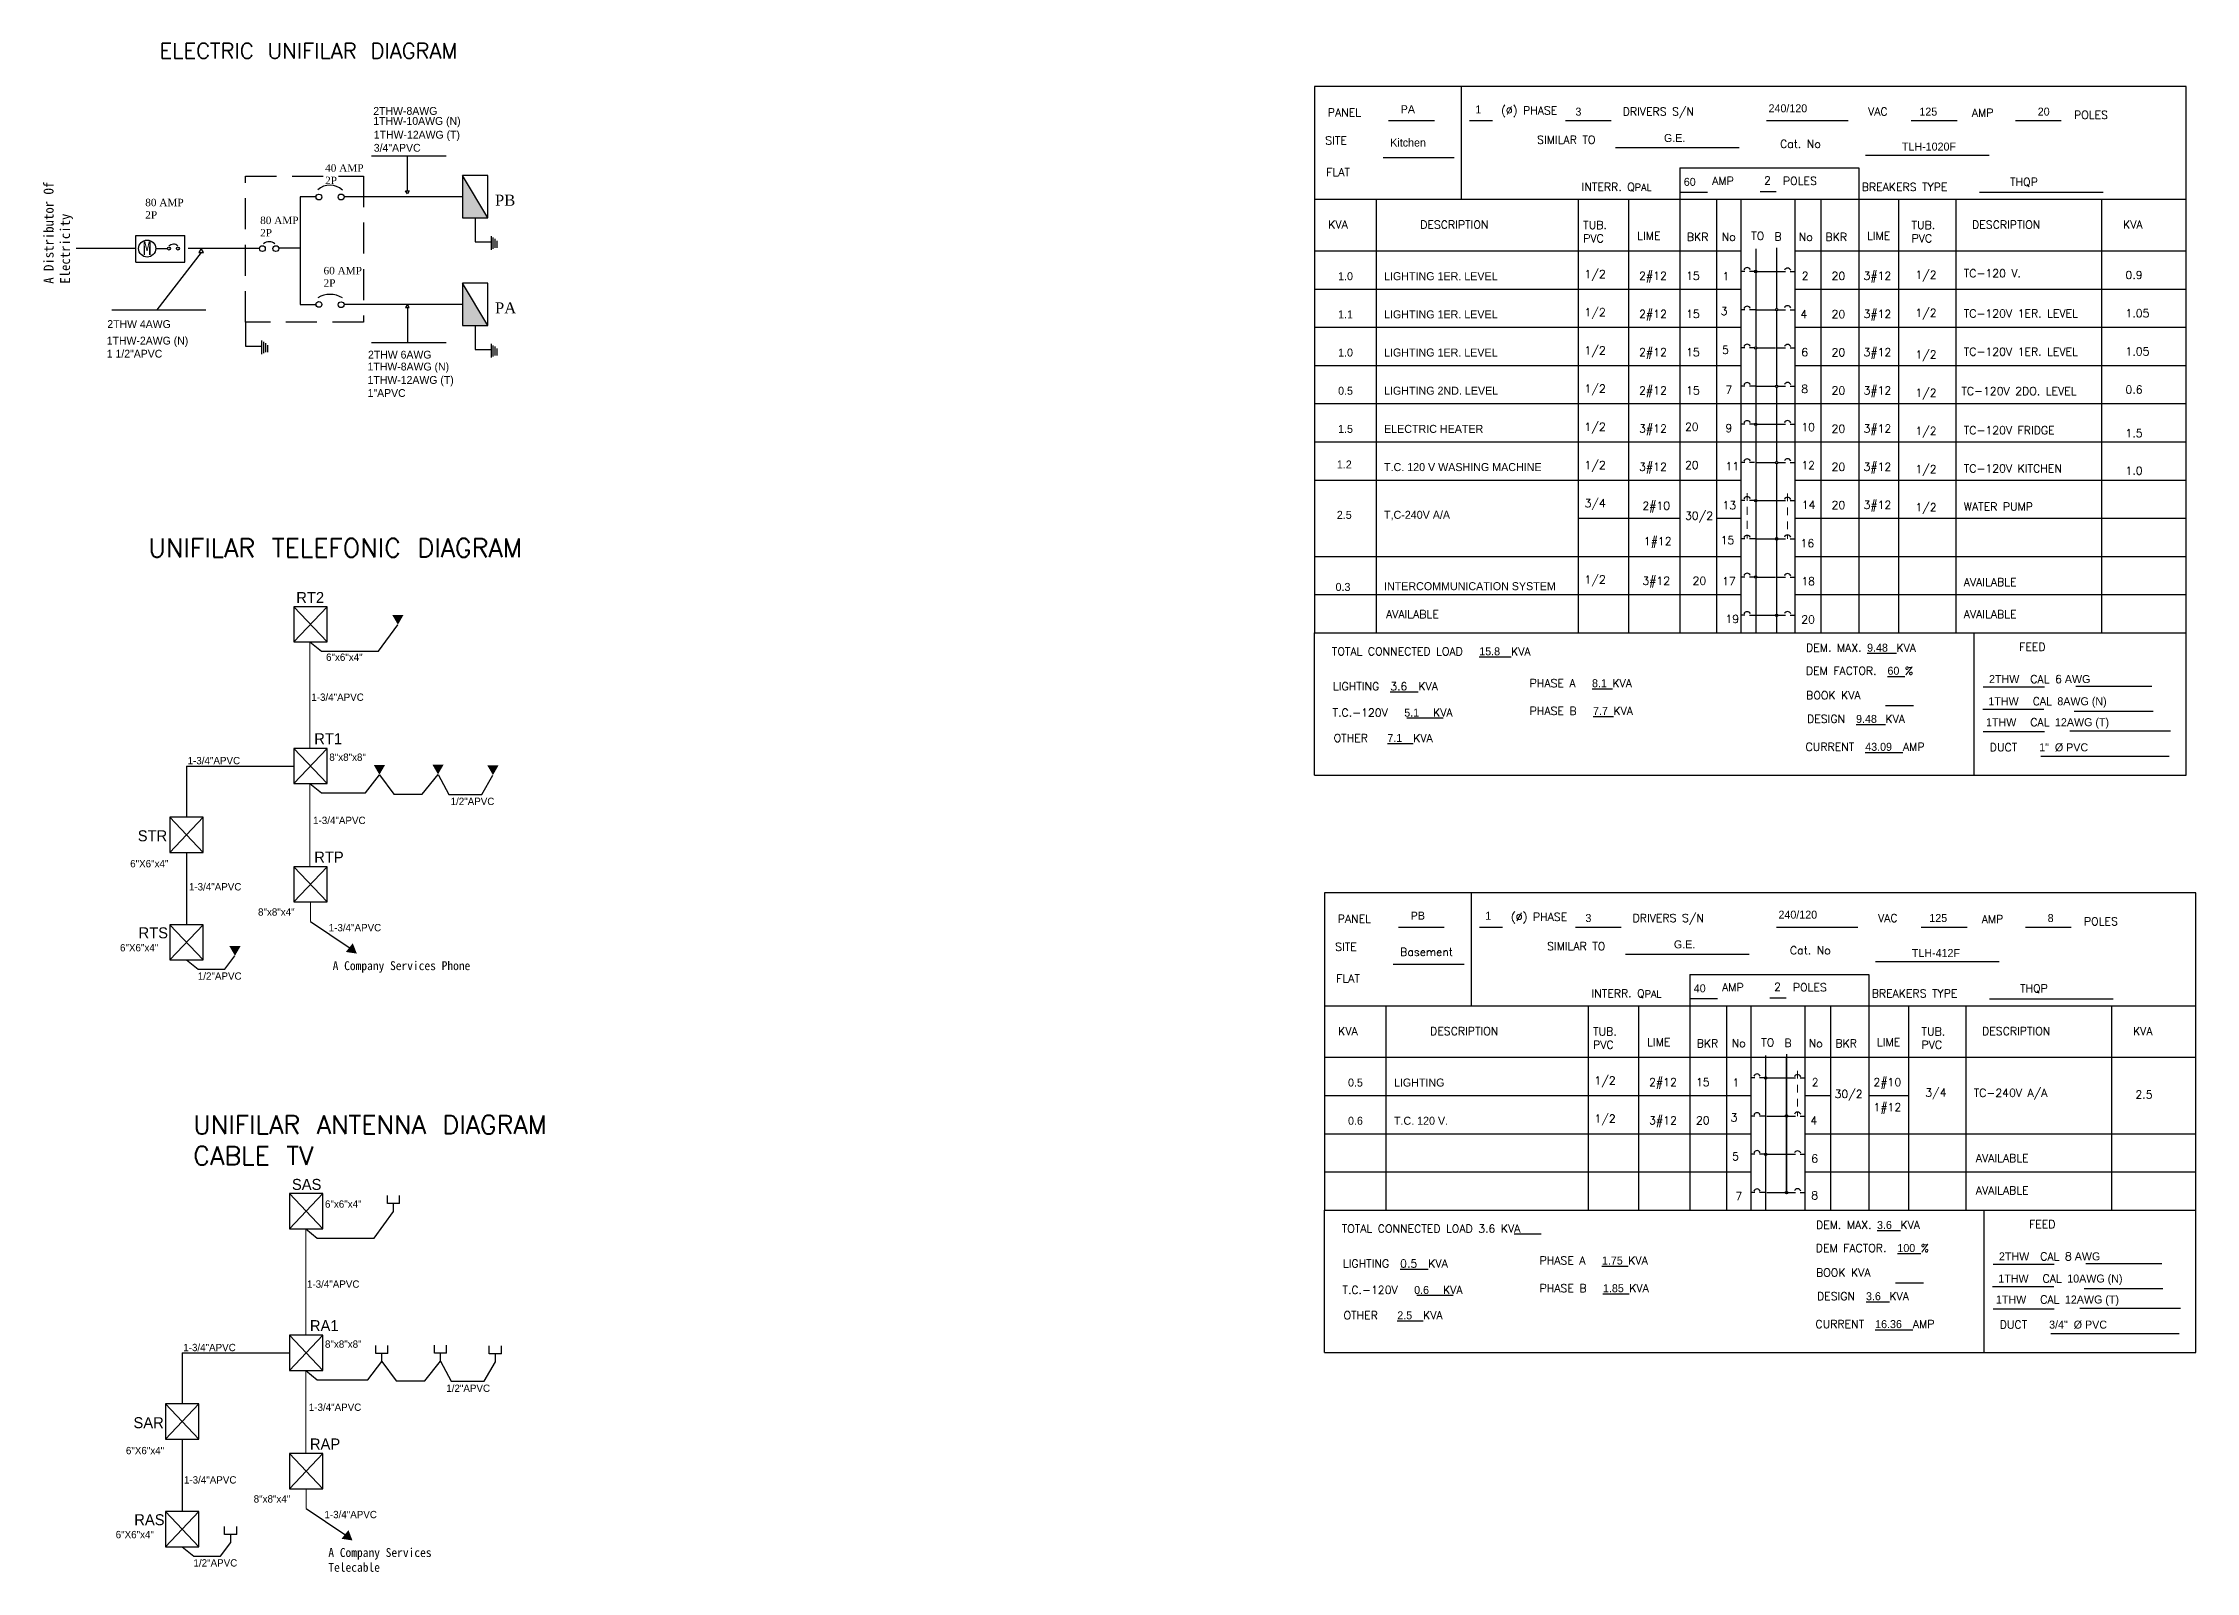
# Model space of a CAD drawing. Header units: inches. Extents: x 41 to 213, y -29 to -2.
# Drawn here: x 178.56 to 213.29, y -27.19 to -2.53 of the extents above; entities that cross this region are included whole.
import ezdxf
from ezdxf.enums import TextEntityAlignment as Align

# ---------------------------------------------------------------- set-up
doc = ezdxf.new("R2010")
doc.units = ezdxf.units.IN
doc.header["$MEASUREMENT"] = 0
for name, pattern in [('ACAD_ISO03W100', [30, 12, -18]), ('DASHED', [0.75, 0.5, -0.25]), ('DASHED2', [0.375, 0.25, -0.125]), ('HIDDEN2', [4.7625, 3.175, -1.5875])]:
    doc.linetypes.add(name, pattern=pattern)
for name, color, linetype in [('04', 4, 'Continuous'), ('ELECTRICAS', 3, 'DASHED'), ('solares', 2, 'Continuous')]:
    doc.layers.add(name, color=color, linetype=linetype)
for name, color, linetype, lineweight in [('DIAGRAMA UNIFILAR Y TABLA DE CARGA 1', 7, 'Continuous', 25), ('Electric- Antenas tv.', 5, 'DASHED', 15), ('PANELES ELECTRICOS1', 42, 'Continuous', 18), ('TEXT_Pen_No__82', 8, 'Continuous', 25), ('textos', 7, 'Continuous', 18), ('TOMACORRIENTES 1', 122, 'Continuous', 40)]:
    doc.layers.add(name, color=color, linetype=linetype, lineweight=lineweight)
doc.styles.add('SIMPLEX', font='simplex.shx', dxfattribs={"height": 0.2})
doc.styles.add('style5', font='txt.shx', dxfattribs={"height": 1.2})
doc.styles.add('time new roman', font='times.ttf', dxfattribs={"height": 0.16})

# ---------------------------------------------------------------- blocks, each defined once
blk = doc.blocks.new('registro electrico')
at = {"layer": 'Electric- Antenas tv.', "color": 30, "linetype": 'ACAD_ISO03W100', "lineweight": -3}
blk.add_lwpolyline([(-1.1, -1.14), (1.07, -1.14), (1.07, 1.14), (-1.1, 1.14)], close=True, dxfattribs=at)
for points in [[(-1.1, 1.14), (1.07, -1.14)], [(1.07, 1.14), (-1.09, -1.14)]]:
    blk.add_lwpolyline(points, dxfattribs=at)
blk = doc.blocks.new('E-TELE2')
at = {"color": 0}
blk.add_solid([(0.04, 0), (0.82, -0.45), (0.82, 0.45)], dxfattribs=at)
blk.add_attdef('SUB', text='', height=0.375, dxfattribs=at).set_placement((0.54, -0.75), align=Align.MIDDLE)

msp = doc.modelspace()

# ---------------------------------------------------------------- hatches: boundary and pattern name
h = msp.add_hatch(color=256)
h.dxf.hatch_style = 1
h.paths.add_polyline_path([(206.543, -10.523, 1), (206.505, -10.523, 1)])
h = msp.add_hatch()
h.set_pattern_fill('ANSI31', color=256)
h.set_pattern_definition([(45, (-237.3827, 40.19967), (-0.088388348, 0.088388348), [])])
edge = h.paths.add_edge_path()
edge.add_arc((206.187, -11.139), 0.0194, 0, 360)
h = msp.add_hatch(color=256)
h.dxf.hatch_style = 1
h.paths.add_polyline_path([(206.543, -11.758, 1), (206.505, -11.758, 1)])
h = msp.add_hatch(color=256)
h.dxf.hatch_style = 1
h.paths.add_polyline_path([(206.665, -19.834, 1), (206.704, -19.834, 1)])
h = msp.add_hatch(color=256)
h.dxf.hatch_style = 1
h.paths.add_polyline_path([(206.328, -20.45, 1), (206.367, -20.45, 1)])
h = msp.add_hatch(color=256)
h.dxf.hatch_style = 1
h.paths.add_polyline_path([(206.704, -21.069, 1), (206.665, -21.069, 1)])
at = {"layer": 'DIAGRAMA UNIFILAR Y TABLA DE CARGA 1'}
for points in [[(206.168, -6.211, 1), (206.207, -6.211, 1)], [(206.168, -9.907, 1), (206.207, -9.907, 1)], [(206.168, -9.907, 1), (206.207, -9.907, 1)], [(206.328, -19.217, 1), (206.367, -19.217, 1)]]:
    msp.add_hatch(color=256, dxfattribs=at).paths.add_polyline_path(points)
h = msp.add_hatch(color=256, dxfattribs=at)
edge = h.paths.add_edge_path()
edge.add_arc((206.524, -6.827), 0.0194, 0, 360)
edge = h.paths.add_edge_path()
edge.add_arc((206.187, -7.444), 0.0194, 0, 360)
edge = h.paths.add_edge_path()
edge.add_arc((206.524, -8.062), 0.0194, 0, 360)
edge = h.paths.add_edge_path()
edge.add_arc((206.187, -8.675), 0.0194, 0, 360)
edge = h.paths.add_edge_path()
edge.add_arc((206.524, -9.294), 0.0194, 0, 360)
at = {"layer": 'solares', "linetype": 'Continuous'}
for points in [[(185.329, -4.664), (185.329, -5.346), (185.734, -5.346)], [(185.329, -6.401), (185.329, -7.083), (185.734, -7.083)]]:
    msp.add_hatch(color=2, dxfattribs=at).paths.add_polyline_path(points)

# ---------------------------------------------------------------- linework, layer by layer
for p, q in [((183.862, -4.344), (185.067, -4.344)), ((184.44, -4.908), (184.44, -4.344)), ((182.966, -5.007), (182.707, -5.007)), ((182.707, -5.007), (182.707, -6.742)), ((185.329, -5.005), (183.417, -5.005)), ((185.531, -5.346), (185.531, -5.733)), ((180.058, -5.842), (179.095, -5.842)), ((180.379, -5.842), (180.57, -5.842)), ((182.053, -5.842), (180.903, -5.842)), ((182.707, -5.837), (182.365, -5.837)), ((185.531, -5.733), (185.789, -5.733)), ((185.789, -5.639), (185.789, -5.861)), ((185.818, -5.665), (185.818, -5.846)), ((185.851, -5.683), (185.851, -5.831)), ((185.883, -5.716), (185.883, -5.827)), ((181.113, -5.905), (180.4, -6.829)), ((179.672, -6.829), (181.189, -6.829)), ((182.707, -6.742), (182.966, -6.742)), ((185.329, -6.742), (183.417, -6.742)), ((184.44, -6.792), (184.44, -7.356)), ((181.83, -7.029), (181.83, -7.417)), ((185.531, -7.083), (185.531, -7.471)), ((181.83, -7.417), (182.088, -7.417)), ((182.088, -7.322), (182.088, -7.544)), ((182.117, -7.348), (182.117, -7.53)), ((182.15, -7.367), (182.15, -7.514)), ((182.181, -7.4), (182.181, -7.511)), ((183.862, -7.356), (185.067, -7.356)), ((185.531, -7.471), (185.789, -7.471)), ((185.789, -7.376), (185.789, -7.599)), ((185.818, -7.402), (185.818, -7.584)), ((185.851, -7.421), (185.851, -7.568)), ((185.883, -7.454), (185.883, -7.565)), ((202.293, -21.735), (202.726, -21.735))]:
    msp.add_line(p, q)
for points in [[(184.44, -4.958), (184.411, -4.908), (184.469, -4.908)], [(181.113, -5.842), (181.077, -5.905), (181.15, -5.905)], [(184.44, -6.742), (184.411, -6.792), (184.469, -6.792)]]:
    msp.add_lwpolyline(points, close=True)
for centre, radius in [((180.241, -5.841), 0.138), ((180.593, -5.842), 0.0233), ((180.738, -5.842), 0.0233)]:
    msp.add_circle(centre, radius)
for centre, radius, start, end in [((180.667, -5.871), 0.1, 45.1904, 137.3742), ((182.208, -5.87), 0.14, 47.4341, 130.6308)]:
    msp.add_arc(centre, radius, start, end)
at = {"layer": '04', "color": 43, "ltscale": 0.25}
for p, q in [((180.058, -6.059), (180.058, -5.63)), ((180.058, -5.63), (180.849, -5.63)), ((180.849, -6.059), (180.849, -5.63)), ((180.058, -6.059), (180.849, -6.059))]:
    msp.add_line(p, q, dxfattribs=at)
at = {"layer": 'DIAGRAMA UNIFILAR Y TABLA DE CARGA 1'}
for p, q in [((201.435, -3.227), (201.435, -5.047)), ((200.264, -3.777), (201.004, -3.777)), ((201.572, -3.777), (201.942, -3.777)), ((203.119, -3.777), (203.858, -3.777)), ((206.361, -3.777), (207.676, -3.777)), ((208.695, -3.777), (209.435, -3.777)), ((210.376, -3.777), (211.116, -3.777)), ((200.179, -4.374), (201.322, -4.374)), ((203.925, -4.212), (205.92, -4.212)), ((207.96, -4.335), (209.955, -4.335)), ((204.963, -4.541), (207.851, -4.541)), ((204.963, -4.541), (204.963, -12.038)), ((207.851, -4.541), (207.851, -12.038)), ((199.07, -5.047), (213.128, -5.047)), ((200.063, -5.047), (200.063, -12.038)), ((203.322, -5.047), (203.322, -12.038)), ((204.136, -5.047), (204.136, -12.038)), ((204.978, -4.933), (205.411, -4.933)), ((205.555, -5.047), (205.555, -12.038)), ((205.949, -5.047), (205.949, -12.038)), ((206.257, -4.921), (206.516, -4.921)), ((206.817, -5.047), (206.817, -12.038)), ((207.235, -5.047), (207.235, -12.038)), ((208.492, -5.047), (208.492, -12.038)), ((209.416, -5.047), (209.416, -12.038)), ((209.797, -4.934), (211.791, -4.934)), ((211.763, -5.047), (211.763, -12.038)), ((199.07, -5.878), (205.949, -5.878)), ((206.187, -5.847), (206.187, -6.191)), ((206.524, -5.83), (206.524, -6.808)), ((206.817, -5.878), (213.128, -5.878)), ((206.013, -6.211), (205.949, -6.211)), ((206.168, -6.211), (206.087, -6.211)), ((206.187, -6.23), (206.187, -7.424)), ((206.207, -6.211), (206.505, -6.211)), ((206.207, -6.211), (206.524, -6.211)), ((206.524, -6.211), (206.667, -6.211)), ((206.744, -6.211), (206.817, -6.211)), ((199.07, -6.494), (205.949, -6.494)), ((206.817, -6.494), (213.128, -6.494)), ((206.013, -6.827), (205.949, -6.827)), ((206.187, -6.827), (206.087, -6.827)), ((206.207, -6.827), (206.505, -6.827)), ((206.524, -6.847), (206.524, -8.043)), ((206.543, -6.827), (206.667, -6.827)), ((206.744, -6.827), (206.817, -6.827)), ((199.07, -7.11), (205.949, -7.11)), ((206.817, -7.11), (213.128, -7.11)), ((206.013, -7.443), (205.949, -7.443)), ((206.168, -7.443), (206.087, -7.443)), ((206.187, -7.463), (206.187, -12.038)), ((206.207, -7.443), (206.505, -7.443)), ((206.524, -7.443), (206.667, -7.443)), ((206.744, -7.443), (206.817, -7.443)), ((199.07, -7.726), (205.949, -7.726)), ((206.817, -7.726), (213.128, -7.726)), ((206.013, -8.059), (205.949, -8.059)), ((206.187, -8.059), (206.087, -8.059)), ((206.207, -8.059), (206.505, -8.059)), ((206.524, -8.082), (206.524, -9.275)), ((206.543, -8.059), (206.667, -8.059)), ((206.744, -8.059), (206.817, -8.059)), ((199.07, -8.342), (206.817, -8.342)), ((199.07, -8.342), (213.128, -8.342)), ((206.013, -8.675), (205.949, -8.675)), ((206.168, -8.675), (206.087, -8.675)), ((206.207, -8.675), (206.667, -8.675)), ((206.744, -8.675), (206.817, -8.675)), ((206.817, -8.342), (213.128, -8.342)), ((199.07, -8.958), (207.235, -8.958)), ((206.187, -8.694), (206.187, -8.958)), ((206.817, -8.958), (207.235, -8.958)), ((207.235, -8.958), (213.128, -8.958)), ((207.851, -8.958), (208.492, -8.958)), ((206.013, -9.291), (205.949, -9.291)), ((206.168, -9.291), (206.087, -9.291)), ((206.207, -9.291), (206.505, -9.291)), ((206.524, -9.313), (206.524, -10.504)), ((206.543, -9.291), (206.667, -9.291)), ((206.744, -9.291), (206.817, -9.291)), ((199.07, -9.574), (205.949, -9.574)), ((206.817, -9.574), (211.763, -9.574)), ((211.763, -9.574), (213.128, -9.574)), ((206.013, -9.907), (205.949, -9.907)), ((206.168, -9.907), (206.087, -9.907)), ((206.207, -9.907), (206.505, -9.907)), ((206.207, -9.907), (206.524, -9.907)), ((206.524, -9.907), (206.667, -9.907)), ((206.744, -9.907), (206.817, -9.907)), ((203.322, -10.19), (204.963, -10.19)), ((205.555, -10.19), (205.949, -10.19)), ((206.817, -10.19), (207.235, -10.19)), ((207.235, -10.19), (213.128, -10.19)), ((206.013, -10.523), (205.949, -10.523)), ((206.187, -10.523), (206.087, -10.523)), ((206.207, -10.523), (206.505, -10.523)), ((206.524, -10.542), (206.524, -11.739)), ((206.543, -10.523), (206.667, -10.523)), ((206.744, -10.523), (206.817, -10.523)), ((199.07, -10.806), (205.949, -10.806)), ((206.817, -10.806), (213.128, -10.806)), ((199.07, -11.422), (205.949, -11.422)), ((205.555, -11.422), (205.949, -11.422)), ((206.013, -11.139), (205.949, -11.139)), ((206.168, -11.139), (206.087, -11.139)), ((206.207, -11.139), (206.505, -11.139)), ((206.524, -11.139), (206.667, -11.139)), ((206.744, -11.139), (206.817, -11.139)), ((206.817, -11.422), (213.128, -11.422)), ((206.013, -11.755), (205.949, -11.755)), ((206.087, -11.755), (206.505, -11.755)), ((206.524, -11.778), (206.524, -12.038)), ((206.543, -11.755), (206.667, -11.755)), ((206.744, -11.755), (206.817, -11.755)), ((199.07, -12.038), (205.949, -12.038)), ((199.07, -12.038), (213.128, -12.038)), ((199.07, -14.334), (199.07, -12.038)), ((206.817, -12.038), (213.128, -12.038)), ((209.705, -12.038), (209.705, -14.334)), ((213.128, -14.334), (213.128, -12.038)), ((209.858, -12.908), (210.843, -12.908)), ((211.349, -12.898), (212.578, -12.898)), ((200.562, -13.412), (201.146, -13.412)), ((208.279, -13.213), (208.733, -13.213)), ((209.848, -13.272), (210.832, -13.272)), ((211.322, -13.302), (212.596, -13.302)), ((209.858, -13.632), (210.843, -13.632)), ((211.255, -13.622), (212.877, -13.622)), ((210.788, -14.028), (212.858, -14.028)), ((199.07, -14.334), (213.128, -14.334)), ((201.595, -16.234), (201.595, -18.053)), ((200.424, -16.784), (201.164, -16.784)), ((201.732, -16.784), (202.102, -16.784)), ((203.279, -16.784), (204.019, -16.784)), ((206.521, -16.784), (207.836, -16.784)), ((208.855, -16.784), (209.595, -16.784)), ((210.537, -16.784), (211.276, -16.784)), ((204.085, -17.219), (206.08, -17.219)), ((208.12, -17.341), (210.115, -17.341)), ((200.339, -17.381), (201.482, -17.381)), ((205.123, -17.548), (208.011, -17.548)), ((205.123, -17.548), (205.123, -21.349)), ((208.011, -17.548), (208.011, -21.349)), ((199.23, -18.053), (213.288, -18.053)), ((200.223, -18.053), (200.223, -21.349)), ((203.482, -18.053), (203.482, -21.349)), ((204.297, -18.053), (204.297, -21.349)), ((205.138, -17.939), (205.571, -17.939)), ((205.715, -18.053), (205.715, -21.349)), ((206.109, -18.053), (206.109, -21.349)), ((206.417, -17.928), (206.676, -17.928)), ((206.977, -18.053), (206.977, -21.349)), ((207.395, -18.053), (207.395, -21.349)), ((208.652, -18.053), (208.652, -21.349)), ((209.576, -18.053), (209.576, -21.349)), ((209.957, -17.941), (211.951, -17.941)), ((211.923, -18.053), (211.923, -21.349)), ((199.23, -18.885), (206.109, -18.885)), ((199.23, -18.885), (207.395, -18.885)), ((206.347, -18.854), (206.347, -19.198)), ((206.684, -18.837), (206.684, -19.814)), ((206.684, -21.089), (206.684, -18.885)), ((206.977, -18.885), (213.288, -18.885)), ((207.395, -18.885), (213.288, -18.885)), ((206.173, -19.218), (206.109, -19.218)), ((206.328, -19.218), (206.247, -19.218)), ((206.347, -19.237), (206.347, -20.431)), ((206.367, -19.218), (206.665, -19.218)), ((206.367, -19.218), (206.684, -19.218)), ((206.684, -19.218), (206.827, -19.218)), ((206.905, -19.218), (206.977, -19.218)), ((199.23, -19.501), (206.109, -19.501)), ((199.23, -19.501), (206.109, -19.501)), ((206.977, -19.501), (207.395, -19.501)), ((208.011, -19.501), (208.652, -19.501)), ((199.23, -20.117), (206.109, -20.117)), ((206.173, -19.834), (206.109, -19.834)), ((206.347, -19.834), (206.247, -19.834)), ((206.367, -19.834), (206.665, -19.834)), ((206.684, -19.853), (206.684, -21.05)), ((206.704, -19.834), (206.827, -19.834)), ((206.905, -19.834), (206.977, -19.834)), ((206.977, -20.117), (213.288, -20.117)), ((207.395, -20.117), (213.288, -20.117)), ((206.173, -20.45), (206.109, -20.45)), ((206.328, -20.45), (206.247, -20.45)), ((206.347, -20.47), (206.347, -21.349)), ((206.367, -20.45), (206.665, -20.45)), ((206.684, -20.45), (206.827, -20.45)), ((206.905, -20.45), (206.977, -20.45)), ((199.23, -20.733), (206.109, -20.733)), ((199.23, -20.733), (206.109, -20.733)), ((206.977, -20.733), (213.288, -20.733)), ((206.977, -20.733), (213.288, -20.733)), ((206.173, -21.066), (206.109, -21.066)), ((206.347, -21.066), (206.247, -21.066)), ((206.367, -21.066), (206.665, -21.066)), ((206.703, -21.066), (206.827, -21.066)), ((206.905, -21.066), (206.977, -21.066)), ((199.23, -21.349), (206.977, -21.349)), ((199.23, -21.349), (213.288, -21.349)), ((199.23, -21.349), (206.109, -21.349)), ((199.23, -21.349), (206.109, -21.349)), ((199.23, -21.349), (213.288, -21.349)), ((199.23, -23.645), (199.23, -21.349)), ((206.977, -21.349), (213.288, -21.349)), ((206.977, -21.349), (213.288, -21.349)), ((206.977, -21.349), (213.288, -21.349)), ((209.865, -21.349), (209.865, -23.645)), ((213.288, -23.645), (213.288, -21.349)), ((210.018, -22.219), (211.003, -22.219)), ((211.509, -22.209), (212.738, -22.209)), ((208.439, -22.524), (208.893, -22.524)), ((200.723, -22.723), (201.306, -22.723)), ((210.008, -22.583), (210.993, -22.583)), ((211.483, -22.613), (212.756, -22.613)), ((210.018, -22.943), (211.003, -22.943)), ((211.415, -22.933), (213.037, -22.933)), ((210.948, -23.339), (213.018, -23.339)), ((199.23, -23.645), (213.288, -23.645))]:
    msp.add_line(p, q, dxfattribs=at)
for points in [[(199.07, -12.038), (213.128, -12.038), (213.128, -3.227), (199.07, -3.227)], [(199.23, -21.349), (213.288, -21.349), (213.288, -16.234), (199.23, -16.234)]]:
    msp.add_lwpolyline(points, close=True, dxfattribs=at)
for centre in [(206.187, -6.211), (206.524, -6.827), (206.187, -7.444), (206.524, -8.062), (206.187, -8.675), (206.524, -9.294), (206.187, -9.907), (206.187, -9.907), (206.524, -10.523), (206.524, -10.523), (206.187, -11.139), (206.187, -11.139), (206.524, -11.758), (206.524, -11.758), (206.347, -19.217), (206.684, -19.834), (206.347, -20.45), (206.684, -21.069)]:
    msp.add_circle(centre, 0.0194, dxfattribs=at)
for centre in [(206.048, -6.202), (206.701, -6.212), (206.048, -6.826), (206.701, -6.818), (206.048, -7.439), (206.701, -7.442), (206.048, -8.058), (206.701, -8.055), (206.048, -8.673), (206.701, -8.671), (206.048, -9.289), (206.701, -9.286), (206.048, -9.898), (206.701, -9.908), (206.048, -10.522), (206.701, -10.514), (206.048, -11.134), (206.701, -11.138), (206.048, -11.753), (206.701, -11.75), (206.208, -19.209), (206.862, -19.219), (206.208, -19.833), (206.862, -19.825), (206.208, -20.445), (206.862, -20.449), (206.208, -21.064), (206.862, -21.061)]:
    msp.add_arc(centre, 0.0548, 21.9863, 158.0137, dxfattribs=at)
at = {"layer": 'ELECTRICAS'}
msp.add_lwpolyline([(181.83, -4.671), (183.729, -4.671), (183.729, -7.029), (181.83, -7.029)], close=True, dxfattribs=at)
at = {"layer": 'PANELES ELECTRICOS1', "linetype": 'HIDDEN2'}
for points in [[(182.868, -13.902), (182.868, -12.185)], [(182.868, -15.808), (182.868, -14.471)], [(182.868, -14.701), (182.868, -14.471)], [(182.874, -16.697), (182.874, -16.385)], [(182.799, -23.367), (182.799, -21.651)], [(182.799, -25.273), (182.799, -23.937)], [(182.799, -24.166), (182.799, -23.937)], [(182.804, -26.162), (182.804, -25.85)]]:
    msp.add_lwpolyline(points, dxfattribs=at)
at = {"layer": 'solares', "color": 2, "linetype": 'Continuous'}
for p, q in [((185.734, -5.346), (185.329, -4.664)), ((185.734, -7.083), (185.329, -6.401))]:
    msp.add_line(p, q, dxfattribs=at)
for points in [[(185.329, -4.664), (185.329, -5.346), (185.734, -5.346), (185.734, -4.664)], [(185.329, -6.401), (185.329, -7.083), (185.734, -7.083), (185.734, -6.401)]]:
    msp.add_lwpolyline(points, close=True, dxfattribs=at)
for centre, radius in [((183.013, -5.01), 0.047), ((183.37, -5.01), 0.0473), ((182.1, -5.842), 0.047), ((182.318, -5.842), 0.0473), ((183.013, -6.742), 0.047), ((183.37, -6.747), 0.0473)]:
    msp.add_circle(centre, radius, dxfattribs=at)
for centre, radius, start, end in [((183.191, -5.101), 0.284, 45.3949, 133.6949), ((183.19, -6.958), 0.378, 58.0038, 121.086)]:
    msp.add_arc(centre, radius, start, end, dxfattribs=at)
at = {"layer": 'TEXT_Pen_No__82'}
for p, q in [((183.975, -12.334), (184.286, -11.908)), ((182.868, -12.185), (183.054, -12.334)), ((183.054, -12.334), (183.975, -12.334)), ((180.877, -14.187), (182.605, -14.187)), ((180.877, -14.187), (180.877, -15.01)), ((182.868, -14.471), (183.054, -14.62)), ((183.762, -14.62), (183.988, -14.327)), ((183.988, -14.327), (184.218, -14.639)), ((184.679, -14.639), (184.933, -14.322)), ((184.933, -14.322), (185.106, -14.646)), ((185.638, -14.646), (185.819, -14.334)), ((183.054, -14.62), (183.762, -14.62)), ((184.218, -14.639), (184.679, -14.639)), ((185.106, -14.646), (185.638, -14.646)), ((180.877, -15.296), (180.877, -15.296)), ((180.877, -15.58), (180.877, -16.745)), ((182.874, -16.697), (183.502, -17.115)), ((180.876, -17.314), (181.062, -17.463)), ((180.877, -17.03), (180.877, -17.031)), ((180.877, -17.03), (180.877, -17.031)), ((181.492, -17.463), (181.658, -17.248)), ((181.062, -17.463), (181.492, -17.463)), ((184.118, -21.244), (184.118, -21.115)), ((184.313, -21.244), (184.313, -21.115)), ((183.905, -21.8), (184.216, -21.374)), ((184.313, -21.244), (184.118, -21.244)), ((184.216, -21.374), (184.216, -21.244)), ((182.799, -21.651), (182.984, -21.8)), ((182.984, -21.8), (183.905, -21.8)), ((183.929, -23.663), (183.929, -23.534)), ((184.125, -23.663), (184.125, -23.534)), ((184.875, -23.658), (184.875, -23.528)), ((185.07, -23.658), (185.07, -23.528)), ((185.76, -23.669), (185.76, -23.54)), ((185.955, -23.669), (185.955, -23.54)), ((180.807, -23.652), (182.535, -23.652)), ((180.807, -23.652), (180.807, -24.476)), ((182.799, -23.937), (182.984, -24.086)), ((183.801, -24.086), (184.027, -23.793)), ((184.125, -23.663), (183.929, -23.663)), ((184.027, -23.793), (184.027, -23.663)), ((184.027, -23.793), (184.257, -24.104)), ((184.718, -24.104), (184.973, -23.787)), ((185.07, -23.658), (184.875, -23.658)), ((184.973, -23.787), (184.973, -23.658)), ((184.973, -23.787), (185.146, -24.111)), ((185.677, -24.111), (185.858, -23.799)), ((185.955, -23.669), (185.76, -23.669)), ((185.858, -23.799), (185.858, -23.669)), ((182.984, -24.086), (183.801, -24.086)), ((184.257, -24.104), (184.718, -24.104)), ((185.146, -24.111), (185.677, -24.111)), ((180.807, -24.761), (180.807, -24.761)), ((180.807, -25.045), (180.807, -26.211)), ((182.804, -26.162), (183.432, -26.58)), ((180.807, -26.496), (180.807, -26.496)), ((180.807, -26.496), (180.807, -26.496)), ((181.422, -26.929), (181.589, -26.713)), ((181.491, -26.584), (181.491, -26.454)), ((181.686, -26.584), (181.491, -26.584)), ((181.589, -26.713), (181.589, -26.584)), ((181.686, -26.584), (181.686, -26.454)), ((180.807, -26.78), (180.992, -26.929)), ((180.992, -26.929), (181.422, -26.929))]:
    msp.add_line(p, q, dxfattribs=at)
at = {"layer": 'TOMACORRIENTES 1', "linetype": 'DASHED2', "lineweight": 20, "ltscale": 0.5}
for p, q in [((206.048, -9.784), (206.048, -10.515)), ((206.701, -9.793), (206.701, -10.525)), ((206.862, -19.104), (206.862, -19.836))]:
    msp.add_line(p, q, dxfattribs=at)

# ---------------------------------------------------------------- block references
at = {"layer": 'PANELES ELECTRICOS1', "color": 2, "linetype": 'HIDDEN2', "lineweight": -3, "xscale": 0.2491636794489459, "yscale": 0.2491636794489459, "zscale": 0.2491636794489459}
for p in [(182.879, -11.901), (182.879, -14.187), (180.88, -15.296), (182.879, -16.096), (180.88, -17.03), (182.809, -21.367), (182.809, -23.653), (180.81, -24.761), (182.809, -25.562), (180.81, -26.496)]:
    msp.add_blockref('registro electrico', p, dxfattribs=at)
at = {"layer": 'PANELES ELECTRICOS1', "color": 3, "linetype": 'DASHED2', "xscale": -0.1996788099277765, "yscale": 0.1996788099277765, "zscale": 0.1996788100862462}
for p, rotation in [((184.286, -11.916), 270), ((183.988, -14.336), 270), ((184.933, -14.33), 270), ((185.819, -14.342), 270), ((181.658, -17.256), 270), ((183.63, -17.218), 321.2853679005049), ((183.56, -26.683), 321.2853679005049)]:
    msp.add_blockref('E-TELE2', p, dxfattribs=dict(at, rotation=rotation))

# ---------------------------------------------------------------- texts
at = {"attachment_point": 1, "style": 'style5'}
for s, insert, char_height, width in [('ELECTRIC UNIFILAR DIAGRAM', (180.441, -2.527), 0.25, 10.95405), ('UNIFILAR TELEFONIC DIAGRAM', (180.261, -10.519), 0.3, 13.14486), ('UNIFILAR ANTENNA DIAGRAM \\PCABLE TV', (180.985, -19.822), 0.3, 13.14486)]:
    msp.add_mtext(s, dxfattribs=dict(at, insert=insert, char_height=char_height, width=width))
at = {"layer": 'DIAGRAMA UNIFILAR Y TABLA DE CARGA 1', "attachment_point": 1, "style": 'SIMPLEX'}
for s, insert, char_height, width in [('PANEL', (199.285, -3.58), 0.129, 8.8992), ('{\\fCountryBlueprint|b0|i0|c2|p2;PA}', (200.461, -3.529), 0.12904, 8.9), ('{\\fCountryBlueprint|b0|i0|c2|p2;1}', (201.665, -3.532), 0.12904, 8.8992), ('(Ø) PHASE', (202.079, -3.549), 0.129, 8.8992), ('{\\fCountryBlueprint|b0|i0|c2|p2;3}', (203.279, -3.568), 0.12904, 8.8992), ('DRIVERS S/N', (204.041, -3.567), 0.12904, 8.8992), ('{\\fCountryBlueprint|b0|i0|c2|p2;240/120}', (206.394, -3.514), 0.12904, 8.8992), ('VAC', (208, -3.567), 0.129, 8.8992), ('{\\fCountryBlueprint|b0|i0|c2|p2;125}', (208.827, -3.568), 0.12904, 8.8992), ('AMP', (209.673, -3.585), 0.129, 8.8992), ('{\\fCountryBlueprint|b0|i0|c2|p2;20}', (210.736, -3.568), 0.12904, 8.8992), ('POLES', (211.321, -3.621), 0.129, 8.8992), ('SITE', (199.244, -4.032), 0.129, 8.8992), ('\\P{\\fCountryBlueprint|b0|i0|c2|p2;Kitchen}', (200.292, -3.852), 0.12904, 8.9), ('SIMILAR TO', (202.661, -4.022), 0.129, 8.8992), ('{\\fCountryBlueprint|b0|i0|c2|p2;G.E.}', (204.707, -3.993), 0.12904, 8.8992), ('Cat. No', (206.579, -4.088), 0.129, 8.8992), ('{\\fCountryBlueprint|b0|i0|c2|p2;TLH-1020F}', (208.545, -4.132), 0.12904, 8.8992), ('FLAT', (199.26, -4.545), 0.129, 8.8992), ('INTERR. Q{\\H0.875x;PAL}', (203.379, -4.782), 0.12904, 8.8992), ('{\\fCountryBlueprint|b0|i0|c2|p2;60}', (205.027, -4.701), 0.12904, 8.8992), ('AMP', (205.485, -4.686), 0.129, 8.8992), ('2', (206.322, -4.678), 0.129, 8.8992), ('POLES', (206.626, -4.686), 0.129, 8.8992), ('BREAKERS TYPE', (207.897, -4.783), 0.12904, 8.8992), ('THQP', (210.29, -4.702), 0.129, 8.8992), ('KVA', (199.292, -5.391), 0.129, 8.8992), ('DESCRIPTION', (200.775, -5.391), 0.12904, 8.8992), ('TUB.\\PPVC', (203.404, -5.397), 0.129, 8.8992), ('TUB.\\PPVC', (208.701, -5.397), 0.129, 8.8992), ('DESCRIPTION', (209.677, -5.391), 0.12904, 8.8992), ('KVA', (212.112, -5.391), 0.129, 8.8992), ('LIME', (204.275, -5.57), 0.129, 8.8992), ('BKR', (205.076, -5.59), 0.129, 8.8992), ('No', (205.638, -5.586), 0.129, 1.02248), ('TO', (206.115, -5.573), 0.129, 1.02248), ('B', (206.488, -5.583), 0.129, 1.02248), ('No', (206.881, -5.588), 0.129, 1.02248), ('BKR', (207.312, -5.59), 0.129, 8.8992), ('LIME', (207.982, -5.57), 0.129, 8.8992), ('{\\fCountryBlueprint|b0|i0|c2|p2;1.0}', (199.451, -6.222), 0.12904, 3.23991), ('{\\fCountryBlueprint|b0|i0|c2|p2;LIGHTING 1ER. LEVEL}', (200.192, -6.222), 0.12904, 3.23991), ('1/2', (203.426, -6.188), 0.129, 3.24), ('2#12', (204.306, -6.216), 0.129, 3.24), ('15', (205.063, -6.216), 0.129, 3.24), ('1', (205.65, -6.223), 0.129, 3.23991), ('2', (206.929, -6.216), 0.129, 3.23991), ('20', (207.41, -6.219), 0.129, 3.24), ('3#12', (207.926, -6.216), 0.129, 3.24), ('1/2', (208.762, -6.199), 0.129, 3.24), ('TC-120 V.  ', (209.543, -6.176), 0.12904, 3.24), ('0.9', (212.151, -6.203), 0.129, 3.24), ('{\\fCountryBlueprint|b0|i0|c2|p2;1.1}', (199.451, -6.838), 0.12904, 3.23991), ('{\\fCountryBlueprint|b0|i0|c2|p2;LIGHTING 1ER. LEVEL}', (200.192, -6.838), 0.12904, 3.23991), ('1/2', (203.426, -6.804), 0.129, 3.24), ('2#12', (204.306, -6.832), 0.129, 3.24), ('15', (205.063, -6.832), 0.129, 3.24), ('3', (205.621, -6.784), 0.129, 3.23991), ('4', (206.909, -6.834), 0.129, 3.23991), ('20', (207.41, -6.835), 0.129, 3.24), ('3#12', (207.926, -6.832), 0.129, 3.24), ('1/2', (208.762, -6.813), 0.129, 3.24), ('TC-120V 1ER. LEVEL   ', (209.543, -6.824), 0.12904, 3.24), ('1.05', (212.151, -6.819), 0.129, 3.24), ('\\pt1.16134;{\\fCountryBlueprint|b0|i0|c2|p2;1.0}', (199.451, -7.454), 0.12904, 3.24), ('{\\fCountryBlueprint|b0|i0|c2|p2;LIGHTING 1ER. LEVEL}', (200.192, -7.453), 0.12904, 3.23991), ('1/2', (203.426, -7.42), 0.129, 3.24), ('2#12', (204.306, -7.448), 0.129, 3.24), ('15', (205.063, -7.448), 0.129, 3.24), ('5', (205.644, -7.411), 0.129, 3.23991), ('6', (206.922, -7.448), 0.129, 3.23991), ('20', (207.41, -7.451), 0.129, 3.24), ('3#12', (207.926, -7.448), 0.129, 3.24), ('1/2', (208.762, -7.486), 0.129, 3.24), ('TC-120V 1ER. LEVEL   ', (209.543, -7.44), 0.12904, 3.24), ('1.05', (212.151, -7.435), 0.129, 3.24), ('\\pt1.16134;{\\fCountryBlueprint|b0|i0|c2|p2;0.5}', (199.451, -8.07), 0.12904, 3.24), ('{\\fCountryBlueprint|b0|i0|c2|p2;LIGHTING 2ND. LEVEL}', (200.192, -8.069), 0.12904, 3.23991), ('1/2', (203.426, -8.036), 0.129, 3.24), ('2#12', (204.306, -8.064), 0.129, 3.24), ('15', (205.063, -8.064), 0.129, 3.24), ('7', (205.698, -8.056), 0.129, 3.23991), ('8', (206.922, -8.04), 0.129, 3.23991), ('20', (207.41, -8.067), 0.129, 3.24), ('3#12', (207.926, -8.064), 0.129, 3.24), ('1/2', (208.762, -8.102), 0.129, 3.24), ('TC-120V 2DO. LEVEL', (209.504, -8.075), 0.12904, 3.24), ('0.6', (212.151, -8.051), 0.129, 3.24), ('1/2', (203.426, -8.652), 0.129, 3.24), ('3#12', (204.306, -8.68), 0.129, 3.24), ('20', (205.046, -8.652), 0.129, 3.24), ('9', (205.698, -8.672), 0.129, 3.23991), ('10', (206.922, -8.656), 0.129, 3.23991), ('3#12', (207.926, -8.68), 0.129, 3.24), ('{\\fCountryBlueprint|b0|i0|c2|p2;1.5}', (199.451, -8.685), 0.12904, 3.23991), ('{\\fCountryBlueprint|b0|i0|c2|p2;ELECTRIC HEATER}', (200.192, -8.685), 0.12904, 3.23991), ('20', (207.41, -8.683), 0.129, 3.24), ('1/2', (208.762, -8.718), 0.129, 3.24), ('TC-120V FRIDGE', (209.543, -8.707), 0.12904, 3.24), ('1.5', (212.151, -8.754), 0.129, 3.24), ('{\\fCountryBlueprint|b0|i0|c2|p2;1.2}', (199.431, -9.259), 0.12904, 3.23991), ('{\\fCountryBlueprint|b0|i0|c2|p2;T.C. 120 V WASHING MACHINE}', (200.192, -9.301), 0.12904, 3.23991), ('1/2', (203.426, -9.268), 0.129, 3.24), ('3#12', (204.306, -9.296), 0.129, 3.24), ('20', (205.046, -9.268), 0.129, 3.24), ('11', (205.698, -9.288), 0.129, 3.23991), ('12', (206.922, -9.272), 0.129, 3.23991), ('20', (207.41, -9.298), 0.129, 3.24), ('3#12', (207.926, -9.296), 0.129, 3.24), ('1/2', (208.762, -9.334), 0.129, 3.24), ('TC-120V KITCHEN', (209.543, -9.323), 0.12904, 3.24), ('1.0', (212.151, -9.359), 0.129, 3.24), ('{\\fCountryBlueprint|b0|i0|c2|p2;2.5}', (199.431, -10.072), 0.12904, 3.23991), ('{\\fCountryBlueprint|b0|i0|c2|p2;T,C-240V A/A}', (200.192, -10.071), 0.12904, 3.23991), ('3/4', (203.426, -9.884), 0.129, 3.24), ('2#10', (204.358, -9.924), 0.129, 3.24), ('30/2', (205.046, -10.085), 0.129, 3.24), ('13', (205.65, -9.918), 0.129, 3.23991), ('14', (206.929, -9.912), 0.129, 3.23991), ('20', (207.41, -9.914), 0.129, 3.24), ('3#12', (207.926, -9.911), 0.129, 3.24), ('1/2', (208.762, -9.95), 0.129, 3.24), ('WATER PUMP', (209.543, -9.939), 0.129, 3.24), ('1#12', (204.382, -10.497), 0.129, 3.24), ('15', (205.621, -10.48), 0.129, 3.23991), ('16', (206.909, -10.53), 0.129, 3.23991), ('1/2', (203.426, -11.115), 0.129, 3.24), ('3#12', (204.358, -11.136), 0.129, 3.24), ('{\\fCountryBlueprint|b0|i0|c2|p2;0.3}', (199.41, -11.234), 0.12904, 3.23991), ('{\\fCountryBlueprint|b0|i0|c2|p2;INTERCOMMUNICATION SYSTEM}', (200.192, -11.222), 0.12904, 3.23991), ('20', (205.168, -11.136), 0.129, 3.24), ('17', (205.644, -11.143), 0.129, 3.23991), ('18', (206.922, -11.143), 0.129, 3.23991), ('AVAILABLE', (209.543, -11.155), 0.129, 3.23991), ('AVAILABLE', (200.224, -11.675), 0.129, 3.23991), ('19', (205.698, -11.751), 0.129, 3.23991), ('20', (206.922, -11.759), 0.129, 3.23991), ('AVAILABLE', (209.543, -11.675), 0.129, 3.23991), ('TOTAL CONNECTED LOAD   {\\fCountryBlueprint|b0|i0|c2|p2;\\L15.8}  KVA', (199.35, -12.273), 0.12904, 8.9), ('DEM. MAX. {\\fCountryBlueprint|b0|i0|c2|p2;\\L9.48\\fTimes New Roman|b0|i0|c0|p18; } KVA', (206.999, -12.214), 0.12904, 8.9), ('FEED', (210.436, -12.202), 0.129, 8.8992), ('LIGHTING  {\\L3.6 } KVA', (199.368, -12.837), 0.12904, 8.9), ('PHASE A   {\\fCountryBlueprint|b0|i0|c2|p2;\\L8.1} KVA ', (202.54, -12.787), 0.12904, 8.9), ('DEM FACTOR.  {\\fCountryBlueprint|b0|i0|c2|p2;\\L60} %', (206.996, -12.586), 0.12904, 8.9), ('{\\fCountryBlueprint|b0|i0|c2|p2;2THW}  CAL 6{\\fCountryBlueprint|b0|i0|c2|p2; AWG}', (209.95, -12.72), 0.12904, 8.8992), ('BOOK KVA', (207, -12.982), 0.129, 8.8992), ('{\\fCountryBlueprint|b0|i0|c2|p2;1THW }  CAL {\\fCountryBlueprint|b0|i0|c2|p2;8AWG (N)}', (209.94, -13.078), 0.12904, 8.9), ('T.C.-120V   {\\fCountryBlueprint|b0|i0|c2|p2;5.1\\fTimes New Roman|b0|i0|c0|p18; }  KVA', (199.362, -13.262), 0.12904, 8.9), ('PHASE B   {\\fCountryBlueprint|b0|i0|c2|p2;\\L7.7} KVA ', (202.54, -13.234), 0.12904, 8.9), ('DESIGN {\\L \\fCountryBlueprint|b0|i0|c2|p2;9.48\\fTimes New Roman|b0|i0|c0|p18; } KVA', (207.015, -13.363), 0.12904, 8.9), ('{\\fCountryBlueprint|b0|i0|c2|p2;1THW }  CAL {\\fCountryBlueprint|b0|i0|c2|p2;12AWG (T)}', (209.902, -13.416), 0.12904, 8.8992), ('OTHER   {\\fCountryBlueprint|b0|i0|c2|p2; \\L7.1}  KVA', (199.379, -13.671), 0.12904, 8.9), ('CURRENT  {\\fCountryBlueprint|b0|i0|c2|p2;\\L43.09}  AMP', (206.991, -13.813), 0.12904, 8.9), ('DUCT    {\\fCountryBlueprint|b0|i0|c2|p2;1"  Ø PVC}', (209.963, -13.821), 0.12904, 8.9), ('PANEL', (199.445, -16.587), 0.129, 8.8992), ('{\\fCountryBlueprint|b0|i0|c2|p2;PB}', (200.622, -16.536), 0.12904, 8.9), ('{\\fCountryBlueprint|b0|i0|c2|p2;1}', (201.825, -16.538), 0.12904, 8.8992), ('(Ø) PHASE', (202.239, -16.556), 0.129, 8.8992), ('{\\fCountryBlueprint|b0|i0|c2|p2;3}', (203.44, -16.574), 0.12904, 8.8992), ('DRIVERS S/N', (204.201, -16.574), 0.12904, 8.8992), ('{\\fCountryBlueprint|b0|i0|c2|p2;240/120}', (206.554, -16.52), 0.12904, 8.8992), ('VAC', (208.16, -16.574), 0.129, 8.8992), ('{\\fCountryBlueprint|b0|i0|c2|p2;125}', (208.987, -16.574), 0.12904, 8.8992), ('AMP', (209.833, -16.592), 0.129, 8.8992), ('{\\fCountryBlueprint|b0|i0|c2|p2;8}', (210.896, -16.574), 0.12904, 8.8992), ('POLES', (211.481, -16.628), 0.129, 8.8992), ('{\\fCountryBlueprint|b0|i0|c2|p2;G.E.}', (204.867, -16.999), 0.12904, 8.8992), ('SITE', (199.404, -17.038), 0.129, 8.8992), ('Basement', (200.452, -17.122), 0.129, 8.9), ('SIMILAR TO', (202.821, -17.029), 0.129, 8.8992), ('Cat. No', (206.739, -17.095), 0.129, 8.8992), ('{\\fCountryBlueprint|b0|i0|c2|p2;TLH-412F}', (208.705, -17.139), 0.12904, 8.8992), ('FLAT', (199.42, -17.552), 0.129, 8.8992), ('{\\fCountryBlueprint|b0|i0|c2|p2;40}', (205.188, -17.708), 0.12904, 8.8992), ('AMP', (205.645, -17.692), 0.129, 8.8992), ('2', (206.482, -17.685), 0.129, 8.8992), ('POLES', (206.786, -17.692), 0.129, 8.8992), ('THQP', (210.45, -17.709), 0.129, 8.8992), ('INTERR. Q{\\H0.875x;PAL}', (203.539, -17.789), 0.12904, 8.8992), ('BREAKERS TYPE', (208.057, -17.79), 0.12904, 8.8992), ('KVA', (199.452, -18.398), 0.129, 8.8992), ('DESCRIPTION', (200.935, -18.398), 0.12904, 8.8992), ('TUB.\\PPVC', (203.564, -18.404), 0.129, 8.8992), ('TUB.\\PPVC', (208.861, -18.404), 0.129, 8.8992), ('DESCRIPTION', (209.838, -18.398), 0.12904, 8.8992), ('KVA', (212.272, -18.398), 0.129, 8.8992), ('LIME', (204.435, -18.576), 0.129, 8.8992), ('BKR', (205.236, -18.596), 0.129, 8.8992), ('No', (205.799, -18.592), 0.129, 1.02248), ('TO', (206.276, -18.58), 0.129, 1.02248), ('B', (206.648, -18.589), 0.129, 1.02248), ('No', (207.041, -18.595), 0.129, 1.02248), ('BKR', (207.472, -18.596), 0.129, 8.8992), ('LIME', (208.142, -18.576), 0.129, 8.8992), ('{\\fCountryBlueprint|b0|i0|c2|p2;0.5}', (199.611, -19.228), 0.12904, 3.23991), ('{\\fCountryBlueprint|b0|i0|c2|p2;LIGHTING }', (200.352, -19.228), 0.12904, 3.23991), ('1/2', (203.586, -19.195), 0.129, 3.24), ('2#12', (204.467, -19.222), 0.129, 3.24), ('15', (205.223, -19.222), 0.129, 3.24), ('1', (205.81, -19.229), 0.129, 3.23991), ('2', (207.09, -19.223), 0.129, 3.23991), ('30/2', (207.459, -19.412), 0.129, 3.24), ('2#10', (208.086, -19.222), 0.129, 3.24), ('3/4', (208.922, -19.389), 0.129, 3.24), ('TC-240V A/A  ', (209.703, -19.394), 0.12904, 3.24), ('2.5', (212.311, -19.421), 0.129, 3.24), ('1/2', (203.586, -19.81), 0.129, 3.24), ('3', (205.781, -19.791), 0.129, 3.23991), ('1#12', (208.086, -19.626), 0.129, 3.24), ('{\\fCountryBlueprint|b0|i0|c2|p2;0.6}', (199.611, -19.844), 0.12904, 3.23991), ('{\\fCountryBlueprint|b0|i0|c2|p2;T.C. 120 V.}', (200.352, -19.844), 0.12904, 3.23991), ('3#12', (204.467, -19.838), 0.129, 3.24), ('20', (205.223, -19.838), 0.129, 3.24), ('4', (207.069, -19.84), 0.129, 3.23991), ('5', (205.805, -20.418), 0.129, 3.23991), ('6', (207.083, -20.454), 0.129, 3.23991), ('AVAILABLE', (209.738, -20.447), 0.129, 3.24), ('7', (205.858, -21.062), 0.129, 3.23991), ('8', (207.083, -21.047), 0.129, 3.23991), ('AVAILABLE', (209.738, -20.967), 0.129, 3.24), ('DEM. MAX. {\\fCountryBlueprint|b0|i0|c2|p2;\\L3.6\\fTimes New Roman|b0|i0|c0|p18; } KVA', (207.159, -21.525), 0.12904, 8.9), ('FEED', (210.596, -21.513), 0.129, 8.8992), ('TOTAL CONNECTED LOAD 3.6 KVA', (199.51, -21.584), 0.12904, 8.9), ('LIGHTING  {\\L0.5 } KVA', (199.528, -22.148), 0.12904, 8.9), ('PHASE A   {\\fCountryBlueprint|b0|i0|c2|p2;\\L1.75} KVA ', (202.7, -22.098), 0.12904, 8.9), ('DEM FACTOR.  {\\fCountryBlueprint|b0|i0|c2|p2;\\L100} %', (207.156, -21.897), 0.12904, 8.9), ('{\\fCountryBlueprint|b0|i0|c2|p2;2THW}  CAL 8{\\fCountryBlueprint|b0|i0|c2|p2; AWG}', (210.11, -22.031), 0.12904, 8.8992), ('T.C.-120V   {\\fCountryBlueprint|b0|i0|c2|p2;0.6\\fTimes New Roman|b0|i0|c0|p18; }  KVA', (199.522, -22.573), 0.12904, 8.9), ('PHASE B   {\\fCountryBlueprint|b0|i0|c2|p2;\\L1.85} KVA ', (202.7, -22.545), 0.12904, 8.9), ('BOOK KVA', (207.16, -22.293), 0.129, 8.8992), ('{\\fCountryBlueprint|b0|i0|c2|p2;1THW }  CAL {\\fCountryBlueprint|b0|i0|c2|p2;10AWG (N)}', (210.1, -22.389), 0.12904, 8.9), ('DESIGN {\\L \\fCountryBlueprint|b0|i0|c2|p2;3.6\\fTimes New Roman|b0|i0|c0|p18; } KVA', (207.175, -22.674), 0.12904, 8.9), ('{\\fCountryBlueprint|b0|i0|c2|p2;1THW }  CAL {\\fCountryBlueprint|b0|i0|c2|p2;12AWG (T)}', (210.062, -22.727), 0.12904, 8.8992), ('OTHER   {\\fCountryBlueprint|b0|i0|c2|p2; \\L2.5}  KVA', (199.539, -22.982), 0.12904, 8.9), ('CURRENT  {\\fCountryBlueprint|b0|i0|c2|p2;\\L16.36}  AMP', (207.151, -23.124), 0.12904, 8.9), ('DUCT    {\\fCountryBlueprint|b0|i0|c2|p2;3/4"  Ø PVC}', (210.123, -23.132), 0.12904, 8.9)]:
    msp.add_mtext(s, dxfattribs=dict(at, insert=insert, char_height=char_height, width=width))
at = {"layer": 'PANELES ELECTRICOS1', "linetype": 'HIDDEN2'}
for s, height, p in [('RT2', 0.1776, (182.647, -11.558)), ('6"x6"x4"', 0.1182, (183.127, -12.491)), ('1-3/4"APVC', 0.1182, (182.889, -13.136)), ('RT1', 0.1776, (182.937, -13.836)), ('1-3/4"APVC', 0.1182, (180.894, -14.159)), ('8"x8"x8"', 0.1182, (183.18, -14.104)), ('1/2"APVC', 0.1182, (185.136, -14.816)), ('STR', 0.1776, (180.09, -15.401)), ('1-3/4"APVC', 0.1182, (182.918, -15.123)), ('RTP', 0.1776, (182.937, -15.745)), ('6"X6"x4"', 0.1182, (179.968, -15.821)), ('1-3/4"APVC', 0.1182, (180.915, -16.194)), ('8"x8"x4"', 0.1182, (182.03, -16.601)), ('RTS', 0.1776, (180.103, -16.966)), ('1-3/4"APVC', 0.1182, (183.17, -16.853)), ('6"X6"x4"', 0.1182, (179.804, -17.177)), ('1/2"APVC', 0.1182, (181.059, -17.634)), ('SAS', 0.1776, (182.577, -21.024)), ('6"x6"x4"', 0.1182, (183.11, -21.311)), ('1-3/4"APVC', 0.1182, (182.819, -22.602)), ('RA1', 0.1776, (182.867, -23.302)), ('1-3/4"APVC', 0.1182, (180.824, -23.625)), ('8"x8"x8"', 0.1182, (183.11, -23.57)), ('1/2"APVC', 0.1182, (185.066, -24.282)), ('1-3/4"APVC', 0.1182, (182.849, -24.588)), ('SAR', 0.1776, (180.021, -24.867)), ('6"X6"x4"', 0.1182, (179.899, -25.287)), ('RAP', 0.1776, (182.867, -25.211)), ('1-3/4"APVC', 0.1182, (180.835, -25.76)), ('8"x8"x4"', 0.1182, (181.96, -26.067)), ('RAS', 0.1776, (180.034, -26.432)), ('1-3/4"APVC', 0.1182, (183.101, -26.319)), ('6"X6"x4"', 0.1182, (179.734, -26.642)), ('1/2"APVC', 0.1182, (180.989, -27.099))]:
    msp.add_text(s, height=height, dxfattribs=at).set_placement(p)
at = {"layer": 'solares', "color": 2, "linetype": 'Continuous', "attachment_point": 1, "style": 'time new roman'}
for s, insert, char_height, width in [('40 AMP\\P2P', (183.112, -4.482), 0.12, 1.02777), ('80 AMP\\P2P', (180.211, -5.038), 0.12, 1.02777), ('PB', (185.852, -4.972), 0.1774, 0.25501), ('80 AMP\\P2P', (182.064, -5.326), 0.12, 1.02777), ('60 AMP\\P2P', (183.087, -6.137), 0.12, 1.02777), ('PA', (185.852, -6.709), 0.1774, 0.25501)]:
    msp.add_mtext(s, dxfattribs=dict(at, insert=insert, char_height=char_height, width=width))
at = {"layer": 'textos'}
for s, insert, char_height, width, attachment_point in [('2THW-8AWG ', (183.889, -3.686), 0.1264, 2.07666, 7), ('1THW-10AWG (N)', (183.889, -3.884), 0.1264, 2.07666, 7), ('1THW-12AWG (T)\\P3/4"APVC', (183.897, -4.281), 0.1264, 2.07666, 7), ('{\\fBatangChe|b0|i0|c0|p49;\\C6;M}', (180.168, -5.723), 0.22154, 3.6397, 1), ('1THW-2AWG (N)\\P1 1/2"APVC', (179.59, -7.263), 0.1264, 2.07666, 1), ('2THW 4AWG', (179.599, -6.996), 0.1264, 2.07666, 1), ('2THW 6AWG', (183.804, -7.489), 0.1264, 2.07666, 1), ('1THW-8AWG (N)', (183.797, -7.681), 0.1264, 2.07666, 1), ('1THW-12AWG (T)\\P1"APVC', (183.797, -7.897), 0.1264, 2.07666, 1), ('{\\fBatangChe|b0|i0|c0|p49;\\C6;A Company Services Phone}', (183.234, -17.336), 0.14313, 2.35156, 1), ('{\\fBatangChe|b0|i0|c0|p49;\\C6;A Company Services Telecable}', (183.164, -26.801), 0.14313, 2.35156, 1)]:
    msp.add_mtext(s, dxfattribs=dict(at, insert=insert, char_height=char_height, width=width, attachment_point=attachment_point))
at = {"layer": 'textos', "insert": (178.573, -6.408), "char_height": 0.15904, "width": 2.61284, "attachment_point": 1, "rotation": 90}
msp.add_mtext('{\\fBatangChe|b0|i0|c0|p49;\\C6;A Distributor Of Electricity}', dxfattribs=at)

doc.saveas('drawing.dxf')
